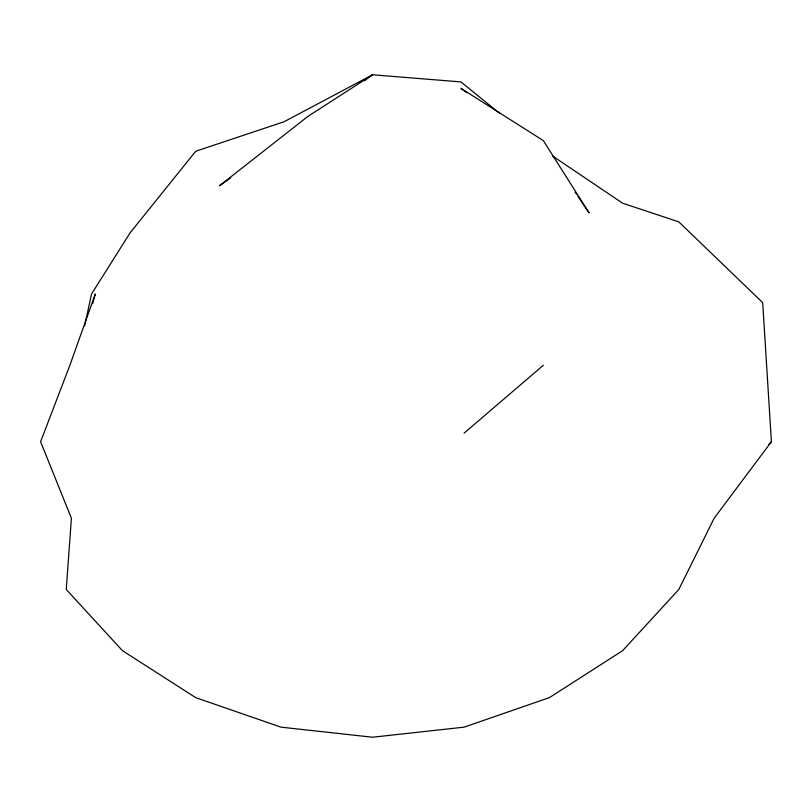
<?xml version="1.0" encoding="UTF-8"?>
<svg xmlns="http://www.w3.org/2000/svg" width="812" height="812" viewBox="0 0 812 812"><rect width="100%" height="100%" fill="white"/><g stroke="black" fill="none" stroke-linecap="round" stroke-linejoin="round"><path stroke-width="1.22" d="M84.631 325.937L91.543 293.995L130.123 232.8L195.712 151.245L284.129 121.719L372.546 74.775L460.952 81.921L499.268 113.091M92.69 303.658L95.288 293.995L69.883 365.258L40.6 441.738L71.395 518.218L66.259 589.482L122.47 650.686L195.712 697.64L281.003 727.156L372.546 737.225L464.078 727.156L549.369 697.64L622.611 650.686L678.822 589.482L714.154 518.218L771.4 441.738L762.691 302.663L678.822 221.889L622.611 203.203L552.505 155.975M768.883 444.54L771.4 441.738M464.078 433.151L543.35 365.258M364.415 80.814L372.546 74.775L307.819 116.451L219.402 185.836L230.689 177.869M467.052 92.872L460.952 88.356L543.35 140.608L589.116 212.947L577.961 196.362M575.17 192.211L576.561 194.291"/></g></svg>
